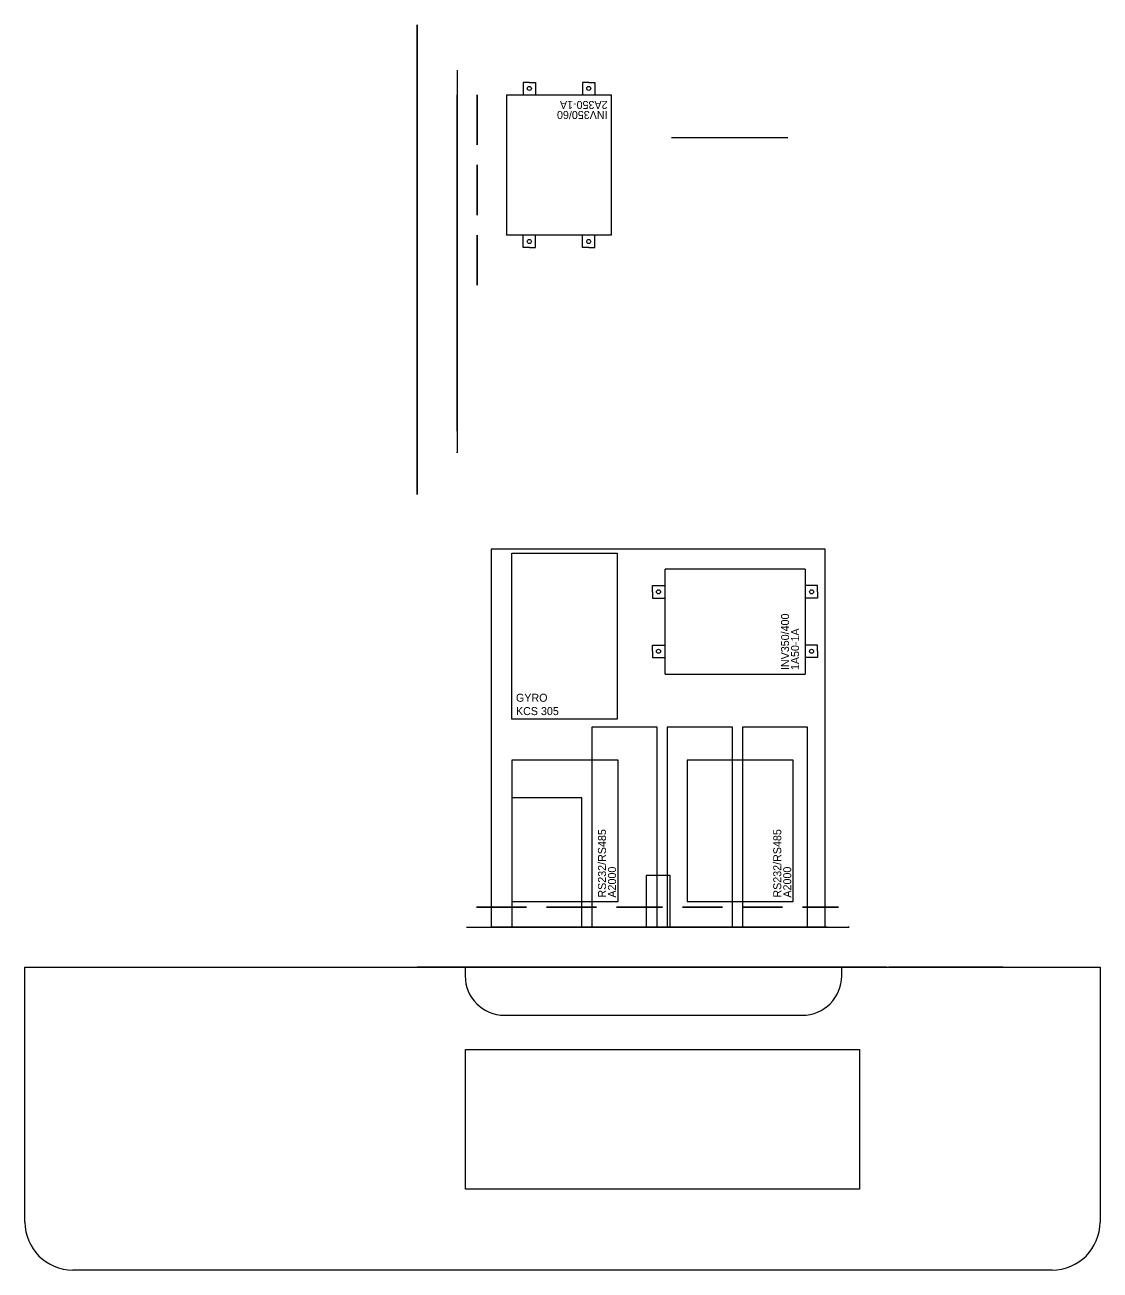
# Model space of a CAD drawing. Extents: x -774 to 1932, y -7208 to 2129.
# Drawn here: x -53 to 1312, y 549 to 2129 of the extents above; entities that cross this region are included whole.
import ezdxf

# ---------------------------------------------------------------- set-up
doc = ezdxf.new("R2010")
doc.units = 0
doc.header["$LTSCALE"] = 100
doc.header["$MEASUREMENT"] = 0
doc.layers.get('0').update_dxf_attribs({"linetype": 'CONTINUOUS'})
doc.layers.add('ELEM_CZOLOW', color=7, linetype='CONTINUOUS')
doc.layers.add('INSIDE', color=1, linetype='CONTINUOUS')

# ---------------------------------------------------------------- blocks, each defined once
blk = doc.blocks.new('KLAWIAT')
at = {"extrusion": (0, -0.173648, 0.984808)}
for p, q in [((0, 177.3, 31.3), (500, 177.3, 31.3)), ((0, 0), (0, 177.3, 31.3)), ((500, 177.3, 31.3), (500, 0)), ((500, 0), (0, 0))]:
    blk.add_line(p, q, dxfattribs=at)
blk = doc.blocks.new('STOLIK')
for p, q in [((-498, -323.4), (-498, 0)), ((-498, 0), (61, 0)), ((61, 0), (61, -11)), ((536.9, 0), (867.1, 0)), ((539, -11), (539, 0)), ((867.1, 0), (867.1, -323.4)), ((111, -61), (489, -61)), ((806.1, -384.4), (-437, -384.4))]:
    blk.add_line(p, q)
for centre, radius, start, end in [((111, -11), 50, 180, 270), ((489, -11), 50, 270, 0), ((-437, -323.4), 61, 180, 270), ((806.1, -323.4), 61, 270, 0)]:
    blk.add_arc(centre, radius, start, end)
blk.add_blockref('KLAWIAT', (61.5, -281.8))
blk = doc.blocks.new('SHELF')
for p, q in [((-1.24, 0.5), (-1.24, 0)), ((-1.24, 0.5), (17.85, 0.5)), ((-1.24, 0), (17.888, 0)), ((17.888, 0), (17.85, 0.5))]:
    blk.add_line(p, q)
blk = doc.blocks.new('ILS')
for p, q in [((0, 5), (0, 0)), ((2.5, 5), (0, 5)), ((2.5, 0), (2.5, 5)), ((0, 0), (2.5, 0))]:
    blk.add_line(p, q)
for tag, p in [('MODEL', (1.367, 0.3)), ('NAME', (0.7, 0.3))]:
    blk.add_attdef(tag, p, '', height=0.4, rotation=90)
blk = doc.blocks.new('R2S3')
at = {"extrusion": (-1.84043e-16, -1, 0)}
for p, q in [((7, 1, 5.5), (7, 1, 0.5)), ((9.5, 1, 5.5), (7, 1, 5.5)), ((7, 1, 0.5), (9.5, 1, 0.5)), ((9.5, 1, 0.5), (9.5, 1, 5.5))]:
    blk.add_line(p, q, dxfattribs=at)
at = {"extrusion": (0, -1, 0)}
ref = blk.add_blockref('ILS', (0, 0.5, -1), dxfattribs=at)
ref.add_attrib('MODEL', 'KNR-634', (1.367, 0.6, -1), dxfattribs={"extrusion": (0, -1, 0), "height": 0.4, "rotation": 90})
ref.add_attrib('NAME', 'VOR/ILS/MKR', (0.7, 0.6, -1), dxfattribs={"extrusion": (0, -1, 0), "height": 0.4, "rotation": 90})
ref = blk.add_blockref('ILS', (3.5, 0.5, -1), dxfattribs=at)
ref.add_attrib('MODEL', 'KNR-634', (4.867, 0.6, -1), dxfattribs={"extrusion": (0, -1, 0), "height": 0.4, "rotation": 90})
ref.add_attrib('NAME', 'VOR/ILS/MKR', (4.2, 0.6, -1), dxfattribs={"extrusion": (0, -1, 0), "height": 0.4, "rotation": 90})
blk.add_blockref('SHELF', (0, 0), dxfattribs=at)
at = {"extrusion": (-1.84043e-16, -1, 0)}
for tag, p in [('COAX_SWITCH', (7.7, 0.8, -1)), ('CS', (8.367, 0.8, -1))]:
    blk.add_attdef(tag, p, '', height=0.4, rotation=90, dxfattribs=at)
blk = doc.blocks.new('3U')
for p, q in [((16.69, 5.18), (0, 5.18)), ((0, 5.18), (0, 0)), ((16.69, 0), (16.69, 5.18)), ((0, 0), (16.69, 0))]:
    blk.add_line(p, q)
blk = doc.blocks.new('RACK19')
for p, q in [((23.47, 47.2), (0, 47.2)), ((0, 47.2), (0, 0)), ((23.47, 0), (23.47, 47.2)), ((0, 0), (23.47, 0))]:
    blk.add_line(p, q)
blk = doc.blocks.new('3U42TE')
for p, q in [((0, 5.18), (8.4, 5.18)), ((0, 0), (0, 5.18)), ((8.4, 0), (8.4, 5.18)), ((8.4, 0), (0, 0))]:
    blk.add_line(p, q)
for tag, p in [('NAME', (0.2, 0.7)), ('MODEL', (0.2, 0.2))]:
    blk.add_attdef(tag, p, '', height=0.4)
blk = doc.blocks.new('SUBRACK3U')
for p, q in [((16.8, 5.18), (0, 5.18)), ((0, 5.18), (0, 0)), ((16.8, 0), (16.8, 5.18)), ((0, 0), (16.8, 0))]:
    blk.add_line(p, q)
blk = doc.blocks.new('INV500')
for p, q in [((0, 8.984), (5.812, 8.984)), ((0, 8.984), (0, 0)), ((5.812, 0), (5.812, 8.984)), ((0, 0), (5.812, 0))]:
    blk.add_line(p, q)
for tag, p in [('NAME', (0.3, 2.2)), ('MODEL', (0.3, 0.8))]:
    blk.add_attdef(tag, p, '', height=0.4)
blk = doc.blocks.new('INV')
for p, q in [((0.83, 7.625), (0.83, 7)), ((1.14, 7.625), (0.83, 7.625)), ((1.14, 7.625), (1.45, 7.625)), ((1.45, 7.625), (1.45, 7)), ((3.8, 7.625), (3.8, 7)), ((4.11, 7.625), (3.8, 7.625)), ((4.11, 7.625), (4.42, 7.625)), ((4.42, 7.625), (4.42, 7)), ((0, 7), (5.25, 7)), ((0, 7), (0, 0)), ((5.25, 0), (5.25, 7)), ((5.25, 0), (0, 0)), ((0.83, -0.625), (0.83, 0)), ((1.45, -0.625), (1.45, 0)), ((3.8, -0.625), (3.8, 0)), ((4.42, -0.625), (4.42, 0)), ((1.14, -0.625), (0.83, -0.625)), ((1.14, -0.625), (1.45, -0.625)), ((4.11, -0.625), (3.8, -0.625)), ((4.11, -0.625), (4.42, -0.625))]:
    blk.add_line(p, q)
for centre in [(1.14, 7.325), (4.11, 7.325), (1.14, -0.325), (4.11, -0.325)]:
    blk.add_circle(centre, 0.101)
for tag, p in [('NAME', (0.2, 0.8, 2.675)), ('MODEL', (0.2, 0.3, 2.675))]:
    blk.add_attdef(tag, p, '', height=0.4)
blk = doc.blocks.new('R2S1')
at = {"extrusion": (-1, 1.84206e-16, 1.22677e-16)}
ref = blk.add_blockref('INV500', (-16.53, 0.5, -2.15), dxfattribs=at)
ref.add_attrib('NAME', 'INV500', (-16.23, 2.7, -2.15), dxfattribs={"extrusion": (-1, 1.84206e-16, 1.22677e-16), "height": 0.4})
ref.add_attrib('MODEL', '2A500-1A', (-16.23, 1.3, -2.15), dxfattribs={"extrusion": (-1, 1.84206e-16, 1.22677e-16), "height": 0.4})
at = {"rotation": 270}
blk.add_blockref('INV', (0, 7.718, 0.5), dxfattribs=at).add_auto_attribs({'NAME': 'INV350/60', 'MODEL': '2A350-1A'})
at = {"extrusion": (0, -1, 0)}
blk.add_blockref('SHELF', (0, 0), dxfattribs=at)
blk = doc.blocks.new('8UFP')
for p, q in [((16.8, 13.995), (0, 13.995)), ((0, 13.995), (0, 0)), ((16.8, 0), (16.8, 13.995)), ((0, 0), (16.8, 0))]:
    blk.add_line(p, q)
for tag, p in [('NAME', (0.3, 2.2)), ('MODEL', (0.3, 0.8))]:
    blk.add_attdef(tag, p, '', height=0.4)
blk = doc.blocks.new('SZAFA2')
for name, p in [('R2S1', (-19.97, 2, 2.6)), ('R2S3', (-19.97, 2, 13.03))]:
    blk.add_blockref(name, p)
at = {"extrusion": (0, -1, 0)}
for name, p in [('3U', (-19.97, 25.21, -2)), ('SUBRACK3U', (-19.97, 20.03, -2)), ('RACK19', (-23.47, 0))]:
    blk.add_blockref(name, p, dxfattribs=at)
ref = blk.add_blockref('3U42TE', (-19.97, 20.03, -2), dxfattribs=at)
ref.add_attrib('NAME', 'NAV-CL', (-19.77, 20.73, -2), dxfattribs={"extrusion": (0, -1, 0), "height": 0.4})
at = {"extrusion": (-2.22045e-16, -1, 0)}
ref = blk.add_blockref('8UFP', (-19.97, 30.39, -2), dxfattribs=at)
ref.add_attrib('NAME', 'not used', (-19.67, 32.59, -2), dxfattribs={"extrusion": (-2.22045e-16, -1, 0), "height": 0.4})
at = {"extrusion": (0, -1, 0)}
ref = blk.add_blockref('3U42TE', (-11.57, 20.03, -2), dxfattribs=at)
ref.add_attrib('NAME', 'NAV-CL', (-11.37, 20.73, -2), dxfattribs={"extrusion": (0, -1, 0), "height": 0.4})
blk.add_text('Calibration instrument NAV 2000R', height=0.45, dxfattribs=at).set_placement((-18.97, 26.21, -2))
blk = doc.blocks.new('VHF')
for p, q in [((1.8, 5), (0, 5)), ((0, 5), (0, 0)), ((1.8, 0), (1.8, 5)), ((0, 0), (1.8, 0))]:
    blk.add_line(p, q)
for s, p in [('KTR-908', (1.1, 0.2)), ('VHF', (0.6, 0.2))]:
    blk.add_text(s, height=0.45, rotation=90).set_placement(p)
blk = doc.blocks.new('ADF')
for p, q in [((2, 5), (0, 5)), ((0, 5), (0, 0)), ((2, 0), (2, 5)), ((0, 0), (2, 0))]:
    blk.add_line(p, q)
for s, p in [('KDF-806', (1.1, 0.2)), ('ADF', (0.6, 0.2))]:
    blk.add_text(s, height=0.45, rotation=90).set_placement(p)
blk = doc.blocks.new('ACS')
for p, q in [((2.3, 5), (0, 5)), ((0, 5), (0, 0)), ((2.3, 0), (2.3, 5)), ((0, 0), (2.3, 0))]:
    blk.add_line(p, q)
for s, p in [('KAA-455', (1.1, 0.2)), ('ACS', (0.6, 0.2))]:
    blk.add_text(s, height=0.45, rotation=90).set_placement(p)
blk = doc.blocks.new('DME')
for p, q in [((2.5, 5.3), (0, 5.3)), ((0, 5.3), (0, 0)), ((2.5, 0), (2.5, 5.3)), ((0, 0), (2.5, 0))]:
    blk.add_line(p, q)
for s, p in [('KDM-706', (1.1, 0.2)), ('DME', (0.6, 0.2))]:
    blk.add_text(s, height=0.45, rotation=90).set_placement(p)
blk = doc.blocks.new('2U')
for p, q in [((0, 3.43), (0, 0)), ((16.69, 3.43), (0, 3.43)), ((16.69, 0), (16.69, 3.43)), ((0, 0), (16.69, 0))]:
    blk.add_line(p, q)
blk = doc.blocks.new('7U')
for p, q in [((0, 12.245), (0, 0)), ((16.69, 12.245), (0, 12.245)), ((16.69, 0), (16.69, 12.245)), ((0, 0), (16.69, 0))]:
    blk.add_line(p, q)
for tag, p in [('NAME', (0.3, 2.2)), ('MODEL', (0.3, 0.8))]:
    blk.add_attdef(tag, p, '', height=0.4)
blk = doc.blocks.new('GPS')
for p, q in [((0, 3), (0, 0)), ((5.705, 3), (0, 3)), ((5.705, 0), (5.705, 3)), ((0, 0), (5.705, 0))]:
    blk.add_line(p, q)
at = {"flags": 10}
blk.add_attdef('NAZ', (0.2, 0.2), '', height=0.4, dxfattribs=at)
blk = doc.blocks.new('3U12TE')
for p, q in [((2.37, 0), (2.37, 5.18)), ((4.74, 0), (4.74, 5.18)), ((7.11, 0), (7.11, 5.18)), ((9.48, 0), (9.48, 5.18)), ((11.85, 0), (11.85, 5.18)), ((14.22, 0), (14.22, 5.18))]:
    blk.add_line(p, q)
blk = doc.blocks.new('ACS_CP')
for p, q in [((0, 2.3), (0, 0)), ((5.8, 2.3), (0, 2.3)), ((5.8, 0), (5.8, 2.3)), ((0, 0), (5.8, 0))]:
    blk.add_line(p, q)
for s, p in [('ACS-CP', (0.1, 0.7)), ('KA-119', (0.1, 0.1))]:
    blk.add_text(s, height=0.45).set_placement(p)
blk = doc.blocks.new('PC')
for p, q in [((16.69, 7), (0, 7)), ((0, 7), (0, 0)), ((16.69, 0), (16.69, 7)), ((0, 0), (16.69, 0))]:
    blk.add_line(p, q)
blk = doc.blocks.new('4U')
for p, q in [((16.69, 7), (0, 7)), ((0, 7), (0, 0)), ((16.69, 0), (16.69, 7)), ((0, 0), (16.69, 0))]:
    blk.add_line(p, q)
blk = doc.blocks.new('PL')
for p, q in [((3.26, 10), (0, 10)), ((0, 10), (0, 0)), ((3.26, 0), (3.26, 10)), ((0, 0), (3.26, 0))]:
    blk.add_line(p, q)
at = {"extrusion": (0, -1, -1.84043e-16)}
for tag, p in [('NAME', (0.2, 0.7)), ('MODEL', (0.2, 0.2))]:
    blk.add_attdef(tag, p, '', height=0.4, dxfattribs=at)
blk = doc.blocks.new('DME_CP')
for p, q in [((3.5, 6.47), (0, 6.47)), ((0, 6.47), (0, 0)), ((3.5, 0), (3.5, 6.47)), ((0, 0), (3.5, 0))]:
    blk.add_line(p, q)
at = {"extrusion": (0, -1, -1.60787e-16)}
for s, p in [('DME-CP', (0.2, 0.7)), ('KDI-572', (0.2, 0.2))]:
    blk.add_text(s, height=0.45, dxfattribs=at).set_placement(p)
blk = doc.blocks.new('GYRO_KCS305')
for p, q in [((0, 8.29), (5.25, 8.29)), ((0, 0), (0, 8.29)), ((5.25, 8.29), (5.25, 0)), ((5.25, 0), (0, 0))]:
    blk.add_line(p, q)
for s, p in [('GYRO', (0.2, 0.867, 6.597)), ('KCS 305', (0.2, 0.2, 6.597))]:
    blk.add_text(s, height=0.4).set_placement(p)
blk = doc.blocks.new('A2000')
for p, q in [((0, 5.3), (0, 0)), ((7.06, 5.3), (0, 5.3)), ((7.06, 0), (7.06, 5.3)), ((0, 0), (7.06, 0))]:
    blk.add_line(p, q)
for tag, p in [('NAME', (0.2, 0.6, 1.53)), ('MODEL', (0.2, 0.1, 1.53))]:
    blk.add_attdef(tag, p, '', height=0.4)
blk = doc.blocks.new('GYRO')
for p, q in [((1.2, 2.58), (0, 2.58)), ((0, 2.58), (0, 0)), ((1.2, 0), (1.2, 2.58)), ((0, 0), (1.2, 0))]:
    blk.add_line(p, q)
at = {"extrusion": (0, -1, -1.84043e-16)}
blk.add_text('GYRO', height=0.4, rotation=90, dxfattribs=at).set_placement((1.1, 0.1))
blk = doc.blocks.new('R1S4')
for p, q in [((16.69, 18.9, 0.61), (0, 18.9, 0.61)), ((0, 18.9, 0.61), (0, 0, 0.61)), ((16.69, 0, 0.61), (16.69, 18.9, 0.61)), ((0, 0, 0.61), (16.69, 0, 0.61)), ((0, 0, 0.61), (16.7, 0, 0.61))]:
    blk.add_line(p, q)
ref = blk.add_blockref('PL', (5.04, 0, 3.24))
ref.add_attrib('NAME', 'ALT', (5.24, 3.94), dxfattribs={"extrusion": (0, -1, -1.46042e-16), "height": 0.4})
ref.add_attrib('MODEL', '101435', (5.24, 3.44), dxfattribs={"extrusion": (0, -1, -1.46042e-16), "height": 0.4})
ref = blk.add_blockref('PL', (8.8, 0, 3.24))
ref.add_attrib('NAME', 'ADF-RMI', (9, 3.94), dxfattribs={"extrusion": (0, -1, -1.46042e-16), "height": 0.4})
ref.add_attrib('MODEL', 'KNI-582', (9, 3.44), dxfattribs={"extrusion": (0, -1, -1.46042e-16), "height": 0.4})
ref = blk.add_blockref('PL', (12.56, 0, 3.24))
ref.add_attrib('NAME', 'ILS-NI', (12.76, 3.94), dxfattribs={"extrusion": (0, -1, -1.46042e-16), "height": 0.4})
ref.add_attrib('MODEL', 'KI 207', (12.76, 3.44), dxfattribs={"extrusion": (0, -1, -1.46042e-16), "height": 0.4})
for name, p in [('DME_CP', (1.04, 0, 3.26)), ('DME_CP', (1.04, 0, 5.17)), ('GYRO', (7.75, 0, 0.87))]:
    blk.add_blockref(name, p)
at = {"extrusion": (0, -1, -1.84043e-16)}
blk.add_blockref('4U', (0, 0), dxfattribs=at)
at = {"layer": 'INSIDE'}
blk.add_blockref('GYRO_KCS305', (1.04, 10.4, 0.61), dxfattribs=at)
ref = blk.add_blockref('INV', (15.69, 12.65, 0.61), dxfattribs=dict(at, rotation=90))
ref.add_attrib('MODEL', '1A50-1A', (15.39, 12.85, 0.61), dxfattribs={"layer": '0', "height": 0.4, "rotation": 90})
ref.add_attrib('NAME', 'INV350/400', (14.89, 12.85, 0.61), dxfattribs={"layer": '0', "height": 0.4, "rotation": 90})
ref = blk.add_blockref('A2000', (6.34, 1.28, 0.61), dxfattribs=dict(at, rotation=90))
ref.add_attrib('MODEL', 'A2000', (6.24, 1.48, 0.61), dxfattribs={"layer": '0', "height": 0.4, "rotation": 90})
ref.add_attrib('NAME', 'RS232/RS485', (5.74, 1.48, 0.61), dxfattribs={"layer": '0', "height": 0.4, "rotation": 90})
ref = blk.add_blockref('A2000', (15.1, 1.28, 0.61), dxfattribs=dict(at, rotation=90))
ref.add_attrib('MODEL', 'A2000', (15, 1.48, 0.61), dxfattribs={"layer": '0', "height": 0.4, "rotation": 90})
ref.add_attrib('NAME', 'RS232/RS485', (14.5, 1.48, 0.61), dxfattribs={"layer": '0', "height": 0.4, "rotation": 90})
blk = doc.blocks.new('SUBRAC3U')
for p, q in [((16.8, 5.18), (0, 5.18)), ((0, 5.18), (0, 0)), ((16.8, 0), (16.8, 5.18)), ((0, 0), (16.8, 0))]:
    blk.add_line(p, q)

msp = doc.modelspace()

# ---------------------------------------------------------------- linework, layer by layer
at = {"layer": 'ELEM_CZOLOW', "extrusion": (0, -1, -1.84043e-16)}
msp.add_line((444.98285, 933.33071, -800.34912), (444.98285, 933.33071, -800.34912), dxfattribs=at)
at = {"layer": 'ELEM_CZOLOW', "extrusion": (0, -1, -9.19295e-16)}
msp.add_line((538.96285, 933.33071, -164.84112), (444.98285, 933.33071, -164.84112), dxfattribs=at)
at = {"layer": 'ELEM_CZOLOW', "extrusion": (-1.84043e-16, -1, -9.57296e-16)}
for p, q in [((539.47085, 933.33071, -556.50912), (539.47085, 933.33071, -721.60912)), ((553.44085, 933.33071, 281.69088), (548.36085, 933.33071, 271.53088)), ((548.36085, 933.33071, 271.53088), (548.36085, 933.33071, 266.45088)), ((548.36085, 933.33071, 266.45088), (553.44085, 933.33071, 256.29088)), ((563.60085, 933.33071, 281.69088), (553.44085, 933.33071, 281.69088)), ((553.44085, 933.33071, 256.29088), (563.60085, 933.33071, 256.29088)), ((569.4248, 933.33071, -521.69307), (563.60085, 933.33071, -515.86912)), ((563.60085, 933.33071, -515.86912), (563.60085, 933.33071, -500.62912)), ((563.60085, 933.33071, -500.62912), (570.08493, 933.33071, -497.38708)), ((563.60085, 933.33071, 256.29088), (563.60085, 933.33071, 281.69088)), ((568.68085, 933.33071, 295.36107), (568.68085, 933.33071, 262.94069)), ((568.68085, 933.33071, 296.93088), (568.68085, 933.33071, 296.93088)), ((570.08493, 933.33071, 260.66884), (575.16493, 933.33071, 258.12884)), ((575.16493, 933.33071, 300.17292), (570.08493, 933.33071, 297.63292)), ((573.76085, 933.33071, -499.65893), (573.76085, 933.33071, -519.89702)), ((578.84085, 933.33071, 260.40069), (578.84085, 933.33071, 297.90107)), ((578.84085, 933.33071, 302.01088), (578.84085, 933.33071, 302.01088)), ((685.52085, 933.33071, -515.86912), (685.52085, 933.33071, -500.62912)), ((691.3448, 933.33071, -521.69307), (685.52085, 933.33071, -515.86912)), ((685.52085, 933.33071, -500.62912), (692.00493, 933.33071, -497.38708)), ((695.68085, 933.33071, -499.65893), (695.68085, 933.33071, -519.89702)), ((822.68085, 933.33071, -499.65893), (822.68085, 933.33071, -519.89702)), ((939.52085, 933.33071, -266.94912), (822.68085, 933.33071, -266.94912)), ((822.68085, 933.33071, -266.94912), (822.68085, 933.33071, -297.42912)), ((822.68085, 933.33071, -297.42912), (939.52085, 933.33071, -297.42912)), ((832.84085, 933.33071, -500.62912), (826.35678, 933.33071, -497.38708)), ((827.0169, 933.33071, -521.69307), (832.84085, 933.33071, -515.86912)), ((832.84085, 933.33071, -515.86912), (832.84085, 933.33071, -500.62912)), ((868.40085, 933.33071, 291.85088), (878.56085, 933.33071, 302.01088)), ((883.64085, 933.33071, -499.65893), (883.64085, 933.33071, -519.89702)), ((893.80085, 933.33071, -500.62912), (887.31678, 933.33071, -497.38708)), ((887.9769, 933.33071, -521.69307), (893.80085, 933.33071, -515.86912)), ((888.72085, 933.33071, 291.85088), (898.88085, 933.33071, 302.01088)), ((893.80085, 933.33071, -515.86912), (893.80085, 933.33071, -500.62912)), ((898.88085, 933.33071, -185.66912), (909.04085, 933.33071, -175.50912)), ((909.04085, 933.33071, 291.85088), (919.20085, 933.33071, 302.01088)), ((929.36085, 933.33071, -292.34912), (919.20085, 933.33071, -292.34912)), ((919.20085, 933.33071, -292.34912), (919.20085, 933.33071, -287.26912)), ((919.20085, 933.33071, -287.26912), (929.36085, 933.33071, -287.26912)), ((924.28085, 933.33071, -526.99931), (924.28085, 933.33071, -489.49893)), ((924.28085, 933.33071, -485.38912), (924.28085, 933.33071, -485.38912)), ((924.28085, 933.33071, -216.14912), (924.28085, 933.33071, -200.90912)), ((930.1048, 933.33071, -221.97307), (924.28085, 933.33071, -216.14912)), ((924.28085, 933.33071, -200.90912), (930.76493, 933.33071, -197.66708)), ((933.03678, 933.33071, -526.73116), (927.95678, 933.33071, -529.27116)), ((927.95678, 933.33071, -487.22708), (933.03678, 933.33071, -489.76708)), ((929.36085, 933.33071, -287.26912), (929.36085, 933.33071, -292.34912)), ((929.36085, 933.33071, 291.85088), (939.52085, 933.33071, 302.01088)), ((934.44085, 933.33071, -490.46912), (934.44085, 933.33071, -490.46912)), ((934.44085, 933.33071, -492.03893), (934.44085, 933.33071, -524.45931)), ((934.44085, 933.33071, -199.93893), (934.44085, 933.33071, -220.17702)), ((939.52085, 933.33071, -297.42912), (939.52085, 933.33071, -266.94912)), ((949.68085, 933.33071, -499.65893), (949.68085, 933.33071, -519.89702)), ((949.68085, 933.33071, 291.85088), (959.84085, 933.33071, 302.01088)), ((959.84085, 933.33071, -500.62912), (953.35678, 933.33071, -497.38708)), ((954.0169, 933.33071, -521.69307), (959.84085, 933.33071, -515.86912)), ((959.84085, 933.33071, -515.86912), (959.84085, 933.33071, -500.62912)), ((962.38085, 933.33071, -556.50912), (962.38085, 933.33071, -721.60912))]:
    msp.add_line(p, q, dxfattribs=at)
at = {"layer": 'ELEM_CZOLOW', "extrusion": (-1.84043e-16, -1, -9.57296e-16), "elevation": -933.33071}
for points in [[(563.60085, -202.2703), (558.52085, -211.06912), (563.60085, -219.86794), (573.76085, -219.86794), (578.84085, -211.06912), (573.76085, -202.2703)], [(589.00085, -202.2703), (583.92085, -211.06912), (589.00085, -219.86794), (599.16085, -219.86794), (604.24085, -211.06912), (599.16085, -202.2703)], [(624.56085, -202.2703), (619.48085, -211.06912), (624.56085, -219.86794), (634.72085, -219.86794), (639.80085, -211.06912), (634.72085, -202.2703)], [(649.96085, -202.2703), (644.88085, -211.06912), (649.96085, -219.86794), (660.12085, -219.86794), (665.20085, -211.06912), (660.12085, -202.2703)], [(746.48085, 322.33088), (746.48085, 268.99088), (759.18085, 256.29088), (812.52085, 256.29088), (812.52085, 309.63088), (799.82085, 322.33088)], [(797.28085, -202.2703), (792.20085, -211.06912), (797.28085, -219.86794), (807.44085, -219.86794), (812.52085, -211.06912), (807.44085, -202.2703)], [(822.68085, -202.2703), (817.60085, -211.06912), (822.68085, -219.86794), (832.84085, -219.86794), (837.92085, -211.06912), (832.84085, -202.2703)], [(858.24085, -202.2703), (853.16085, -211.06912), (858.24085, -219.86794), (868.40085, -219.86794), (873.48085, -211.06912), (868.40085, -202.2703)], [(883.64085, -202.2703), (878.56085, -211.06912), (883.64085, -219.86794), (893.80085, -219.86794), (898.88085, -211.06912), (893.80085, -202.2703)], [(895.07085, -179.07001), (891.26085, -185.66912), (895.07085, -192.26823), (902.69085, -192.26823), (906.50085, -185.66912), (902.69085, -179.07001)], [(925.55085, 298.44999), (921.74085, 291.85088), (925.55085, 285.25177), (933.17085, 285.25177), (936.98085, 291.85088), (933.17085, 298.44999)], [(945.87085, 298.44999), (942.06085, 291.85088), (945.87085, 285.25177), (953.49085, 285.25177), (957.30085, 291.85088), (953.49085, 298.44999)]]:
    msp.add_lwpolyline(points, close=True, dxfattribs=at)
for points in [[(583.92085, 187.71088), (583.92085, 14.99088, 0.4142135624), (596.62085, 2.29088), (809.98085, 2.29088, 0.4142135624), (822.68085, 14.99088), (822.68085, 187.71088, 0.4142135624), (809.98085, 200.41088), (596.62085, 200.41088, 0.4142135624)], [(863.32085, 192.79088), (863.32085, 4.83088, 0.4142135624), (870.94085, -2.78912), (901.42085, -2.78912, 0.4142135624), (909.04085, 4.83088), (909.04085, 192.79088, 0.4142135624), (901.42085, 200.41088), (870.94085, 200.41088, 0.4142135624)]]:
    msp.add_lwpolyline(points, format="xyb", close=True, dxfattribs=at)
msp.add_lwpolyline([(837.92085, -282.18912), (924.28085, -282.18912)], dxfattribs=at)
at = {"layer": 'ELEM_CZOLOW', "extrusion": (-1.84043e-16, -1, -9.57296e-16)}
for centre, radius in [((568.68085, -211.06912, -933.33071), 7.62), ((583.92085, -449.82912, -933.33071), 2.54), ((583.92085, -465.06912, -933.33071), 2.54), ((594.08085, -454.90912, -933.33071), 7.62), ((594.08085, -211.06912, -933.33071), 7.62), ((604.24085, -449.82912, -933.33071), 2.54), ((604.24085, -465.06912, -933.33071), 2.54), ((629.64085, -211.06912, -933.33071), 7.62), ((655.04085, -211.06912, -933.33071), 7.62), ((705.84085, -465.06912, -933.33071), 2.54), ((705.84085, -449.82912, -933.33071), 2.54), ((716.00085, -454.90912, -933.33071), 7.62), ((726.16085, -465.06912, -933.33071), 2.54), ((726.16085, -449.82912, -933.33071), 2.54), ((736.32085, 251.21088, -933.33071), 7.62), ((802.36085, -211.06912, -933.33071), 7.62), ((802.36085, -185.66912, -933.33071), 5.08), ((812.52085, -185.66912, -933.33071), 2.54), ((835.38085, 291.85088, -933.33071), 21.55261), ((827.76085, -211.06912, -933.33071), 7.62), ((827.76085, -185.66912, -933.33071), 5.08), ((853.16085, -185.66912, -933.33071), 5.08), ((863.32085, -211.06912, -933.33071), 7.62), ((868.40085, 291.85088, -933.33071), 7.62), ((868.40085, 291.85088, -933.33071), 5.08), ((868.40085, 256.29088, -933.33071), 5.08), ((873.48085, 103.89088, -933.33071), 5.08), ((888.72085, -211.06912, -933.33071), 7.62), ((888.72085, 291.85088, -933.33071), 7.62), ((888.72085, 256.29088, -933.33071), 5.08), ((888.72085, 291.85088, -933.33071), 5.08), ((898.88085, -185.66912, -933.33071), 5.08), ((909.04085, 291.85088, -933.33071), 7.62), ((909.04085, 256.29088, -933.33071), 5.08), ((909.04085, 291.85088, -933.33071), 5.08), ((929.36085, 291.85088, -933.33071), 5.08), ((929.36085, 256.29088, -933.33071), 5.08), ((949.68085, 312.17088, -933.33071), 7.62), ((949.68085, 291.85088, -933.33071), 5.08), ((949.68085, 256.29088, -933.33071), 5.08)]:
    msp.add_circle(centre, radius, dxfattribs=at)
for centre, start, end in [((571.22085, 262.94069, -933.33071), 180, 243.43494882), ((571.22085, 295.36107, -933.33071), 116.56505118, 180), ((571.22085, -519.89702, -933.33071), 225, 0), ((571.22085, -499.65893, -933.33071), 0, 116.56505118), ((576.30085, 260.40069, -933.33071), 243.43494882, 0), ((576.30085, 297.90107, -933.33071), 0, 116.56505118), ((693.14085, -519.89702, -933.33071), 225, 0), ((693.14085, -499.65893, -933.33071), 0, 116.56505118), ((825.22085, -519.89702, -933.33071), 180, 315), ((825.22085, -499.65893, -933.33071), 63.43494882, 180), ((886.18085, -519.89702, -933.33071), 180, 315), ((886.18085, -499.65893, -933.33071), 63.43494882, 180), ((926.82085, -489.49893, -933.33071), 63.43494882, 180), ((926.82085, -526.99931, -933.33071), 180, 296.56505118), ((931.90085, -220.17702, -933.33071), 225, 0), ((931.90085, -199.93893, -933.33071), 0, 116.56505118), ((931.90085, -492.03893, -933.33071), 0, 63.43494882), ((931.90085, -524.45931, -933.33071), 296.56505118, 0), ((952.22085, -499.65893, -933.33071), 63.43494882, 180), ((952.22085, -519.89702, -933.33071), 180, 315)]:
    msp.add_arc(centre, 2.54, start, end, dxfattribs=at)

# ---------------------------------------------------------------- block references
at = {"layer": 'ELEM_CZOLOW', "xscale": 25.4, "yscale": 25.4, "zscale": 25.4, "rotation": 270}
msp.add_blockref('SZAFA2', (444.98285, 1533.27871, -800.34912), dxfattribs=at)
at = {"layer": 'ELEM_CZOLOW', "xscale": 25.4, "yscale": 25.4, "zscale": 25.4}
msp.add_blockref('R1S4', (538.96285, 984.13071, -247.13712), dxfattribs=at)
at = {"layer": 'ELEM_CZOLOW', "extrusion": (0, -1, -9.19295e-16), "xscale": 25.4, "yscale": 25.4, "zscale": 25.4}
for name, p in [('DME', (520.16685, -721.60912, -1009.53071)), ('DME', (609.06685, -721.60912, -1009.53071)), ('ACS', (697.96685, -721.60912, -1009.53071)), ('ADF', (781.78685, -721.60912, -1009.53071)), ('ADF', (857.98685, -721.60912, -1009.53071)), ('VHF', (934.18685, -721.60912, -1009.53071)), ('SHELF', (538.96285, -734.30912, -984.13071)), ('2U', (538.96285, 241.68588, -984.13071)), ('SUBRAC3U', (538.96285, -556.50912, -984.13071)), ('ACS_CP', (587.22285, 264.16488, -984.13071)), ('3U12TE', (538.96285, -556.50912, -984.13071)), ('RACK19', (444.98285, -800.34912, -933.33071)), ('GPS', (1043.66085, -12.94912, -933.33071))]:
    msp.add_blockref(name, p, dxfattribs=at)
at = {"layer": 'ELEM_CZOLOW', "extrusion": (0, -1, -9.19295e-16)}
ref = msp.add_blockref('7U', (538.96285, -69.33712, -984.13071), dxfattribs=dict(at, xscale=25.4, yscale=25.4, zscale=25.4))
ref.add_attrib('MODEL', '1006R', (546.58285, -49.01712, -984.13071), dxfattribs={"layer": '0', "extrusion": (0, -1, -9.19295e-16), "height": 10.16})
ref.add_attrib('NAME', 'CRT DISPLAY', (546.58285, -13.45712, -984.13071), dxfattribs={"layer": '0', "extrusion": (0, -1, -9.19295e-16), "height": 10.16})
at = {"layer": 'ELEM_CZOLOW', "extrusion": (0, -1, -9.57296e-16), "xscale": 25.4, "yscale": 25.4, "zscale": 25.4}
msp.add_blockref('PC', (538.96285, -424.93712, -984.13071), dxfattribs=at)
at = {"layer": 'ELEM_CZOLOW'}
msp.add_blockref('STOLIK', (444.98285, 933.33071, -164.84112), dxfattribs=at)

# ---------------------------------------------------------------- texts
at = {"layer": 'ELEM_CZOLOW', "extrusion": (0, -1, -9.19295e-16)}
for s, p in [('DME-CL', (554.20285, -553.96912, -984.13071)), ('DME-CL', (675.36085, -553.96912, -984.13071)), ('ADF-CL', (797.53485, -553.96912, -984.13071)), ('ADF-CL', (859.25685, -553.96912, -984.13071)), ('VHF-CL', (915.89885, -553.96912, -984.13071))]:
    msp.add_text(s, height=11.43, rotation=90, dxfattribs=at).set_placement(p)
for s, height, p in [('Computer', 11.43, (564.36285, -380.48712, -984.13071)), ('FTSA PC', 11.43, (564.36285, -399.53712, -984.13071)), ('RACK 19" 312-292', 10.16, (450.06285, -795.26912, -933.33071))]:
    msp.add_text(s, height=height, dxfattribs=at).set_placement(p)
at = {"layer": 'ELEM_CZOLOW', "extrusion": (-1.84043e-16, -1, -9.57296e-16)}
for s, height, p in [('598', 10.16, (751.56085, 279.99755, -933.33071)), ('KFS', 10.16, (751.56085, 296.93088, -933.33071)), ('CLOCK', 7.62, (817.60085, 286.77088, -933.33071))]:
    msp.add_text(s, height=height, dxfattribs=at).set_placement(p)

doc.saveas('drawing.dxf')
